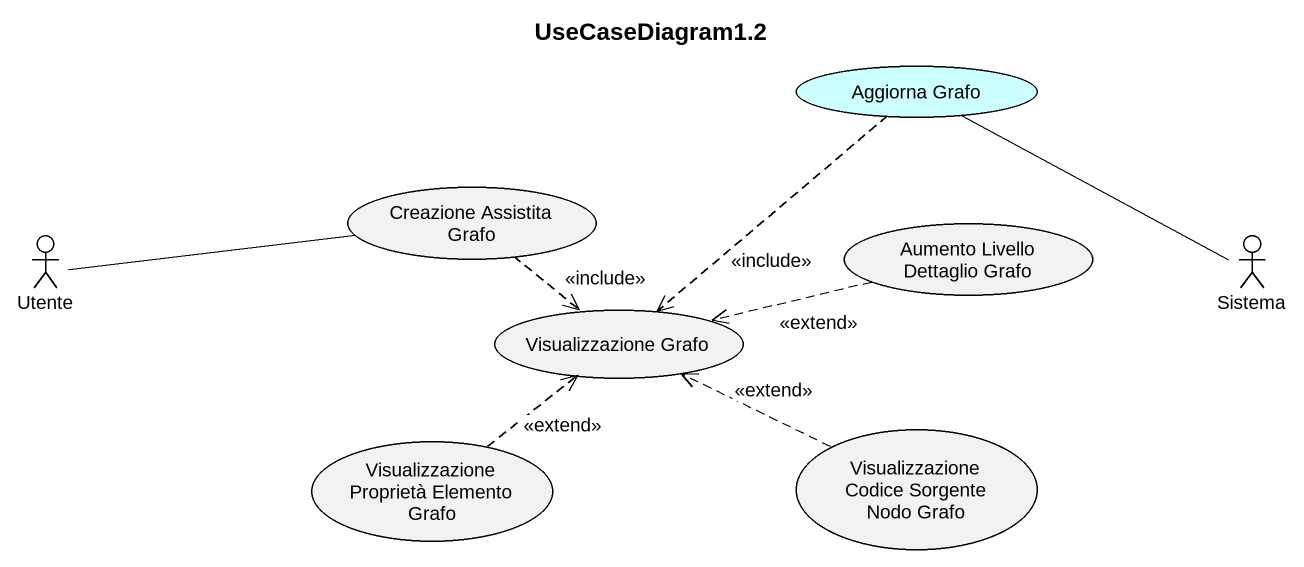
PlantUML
@startuml
title UseCaseDiagram1.2
usecase "Aggiorna Grafo" as Aggiorna_Grafo #CCFFFF
actor Utente
usecase "Creazione Assistita Grafo" as Creazione_Assistita_Grafo
usecase "Aumento Livello Dettaglio Grafo" as Aumento_Livello_Dettaglio
actor Sistema
usecase "Visualizzazione Grafo" as Visualizzazione_Grafo
usecase "Visualizzazione Proprietà Elemento Grafo" as Visualizzazione_Proprietà
usecase "Visualizzazione Codice Sorgente Nodo Grafo" as Visualizzazione_Codice
Aggiorna_Grafo ..> Visualizzazione_Grafo : <<include>>
Utente -right- Creazione_Assistita_Grafo
Creazione_Assistita_Grafo ..> Visualizzazione_Grafo : <<include>>
Aumento_Livello_Dettaglio .left.> Visualizzazione_Grafo : <<extend>>
Sistema -left- Aggiorna_Grafo
Visualizzazione_Proprietà .up.> Visualizzazione_Grafo : <<extend>>
Visualizzazione_Codice .left.> Visualizzazione_Grafo : <<extend>>
@enduml
